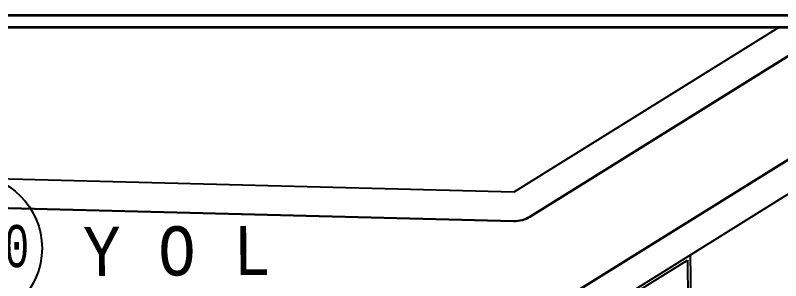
# Model space of a CAD drawing. Header units: inches. Extents: x -7543 to -822, y 102837 to 190349.
# Drawn here: x -837.2323 to -836.9711, y 102837.3488 to 102837.4395 of the extents above; entities that cross this region are included whole.
import ezdxf

# ---------------------------------------------------------------- set-up
doc = ezdxf.new("R2010")
doc.units = ezdxf.units.IN
doc.header["$MEASUREMENT"] = 0
doc.layers.get('0').update_dxf_attribs({"lineweight": 25})
doc.layers.add('ARSA', color=7, linetype='Continuous', lineweight=30)
doc.layers.add('YAZI', color=7, linetype='Continuous', lineweight=25)
doc.layers.add('DUVAR', color=7, linetype='Continuous', lineweight=35, true_color=0xfc4642)
doc.styles.add('ISIM', font='monos.ttf', dxfattribs={"width": 1.1, "height": 200})

msp = doc.modelspace()

# ---------------------------------------------------------------- linework, layer by layer
for p, q in [((-837.061972044425, 102837.3791366003), (-836.9712624640298, 102837.4355993399)), ((-837.0482792922384, 102837.3287646687), (-836.9448402105381, 102837.3931509651)), ((-837.3510154108383, 102837.386632888), (-837.061972044425, 102837.3791366003)), ((-837.0019352694046, 102837.3576117925), (-837.0000981574005, 102837.1874621891)), ((-837.0480054371947, 102837.3277572301), (-837.0029160185378, 102837.3558234177)), ((-837.0029160185378, 102837.3558234177), (-837.0011093037285, 102837.1884891411))]:
    msp.add_line(p, q)
at = {"layer": 'ARSA', "color": 40}
for p, q in [((-837.0566875937267, 102837.3706469254), (-836.9659780133314, 102837.4271096649)), ((-837.0484719424147, 102837.3404237664), (-836.9501246612365, 102837.40164064)), ((-837.3512746718618, 102837.3766362494), (-837.0622313054484, 102837.3691399617))]:
    msp.add_line(p, q, dxfattribs=at)
msp.add_arc((-837.061972044425, 102837.3791366003), 0.01, 268.514377293948, 301.9004545659398, dxfattribs=at)
at = {"layer": 'DUVAR'}
for p, q in [((-837.605065430626, 102837.4394633096), (-821.9895550628707, 102837.4394633096)), ((-837.601065430626, 102837.4354633095), (-821.9935550628708, 102837.4354633095))]:
    msp.add_line(p, q, dxfattribs=at)
at = {"layer": 'YAZI'}
msp.add_circle((-837.2483845428018, 102837.3599083405), 0.02519922454786575, dxfattribs=at)

# ---------------------------------------------------------------- texts
at = {"layer": 'YAZI', "style": 'ISIM'}
for s, height, width, p in [('10.00 ', 0.0144, 0.7, (-837.2701914870395, 102837.3531358646)), ('Y O L ', 0.0168, 0.9, (-837.2091016431534, 102837.3503264941))]:
    msp.add_text(s, height=height, rotation=0.4250651974634359, dxfattribs=dict(at, width=width)).set_placement(p)

doc.saveas('drawing.dxf')
